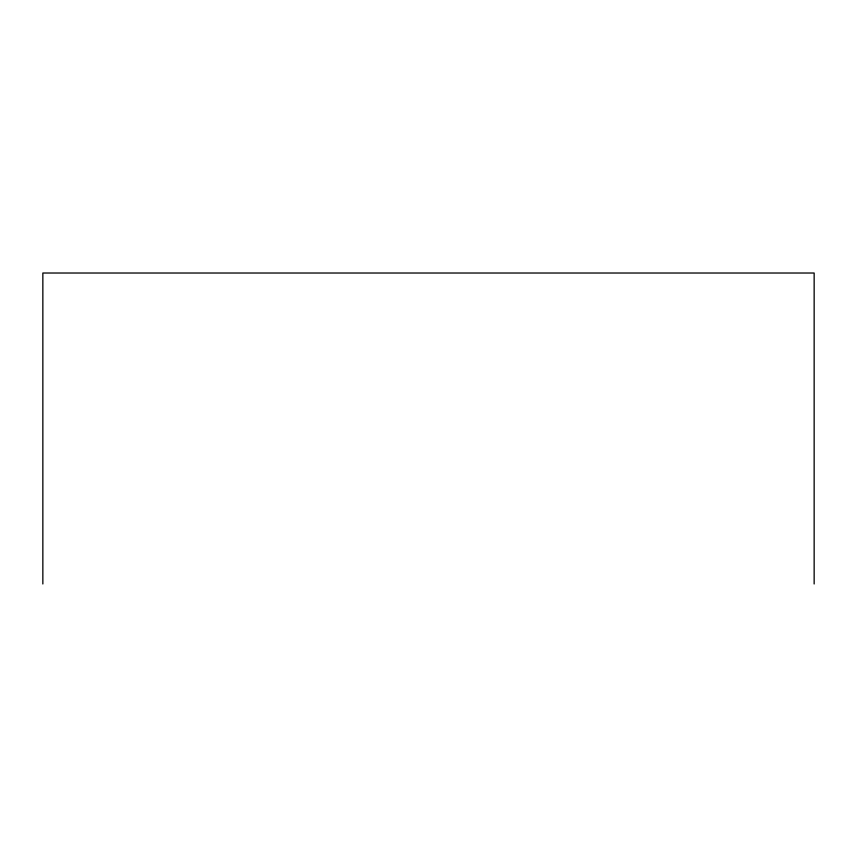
<?xml version="1.0" encoding="UTF-8"?>
<svg xmlns="http://www.w3.org/2000/svg" width="857" height="857" viewBox="0 0 857 857"><rect width="100%" height="100%" fill="white"/><g stroke="black" fill="none" stroke-linecap="round" stroke-linejoin="round"><path stroke-width="1.29" d="M814.15 583.981L814.15 273.019L42.85 273.019L42.85 583.981"/></g></svg>
